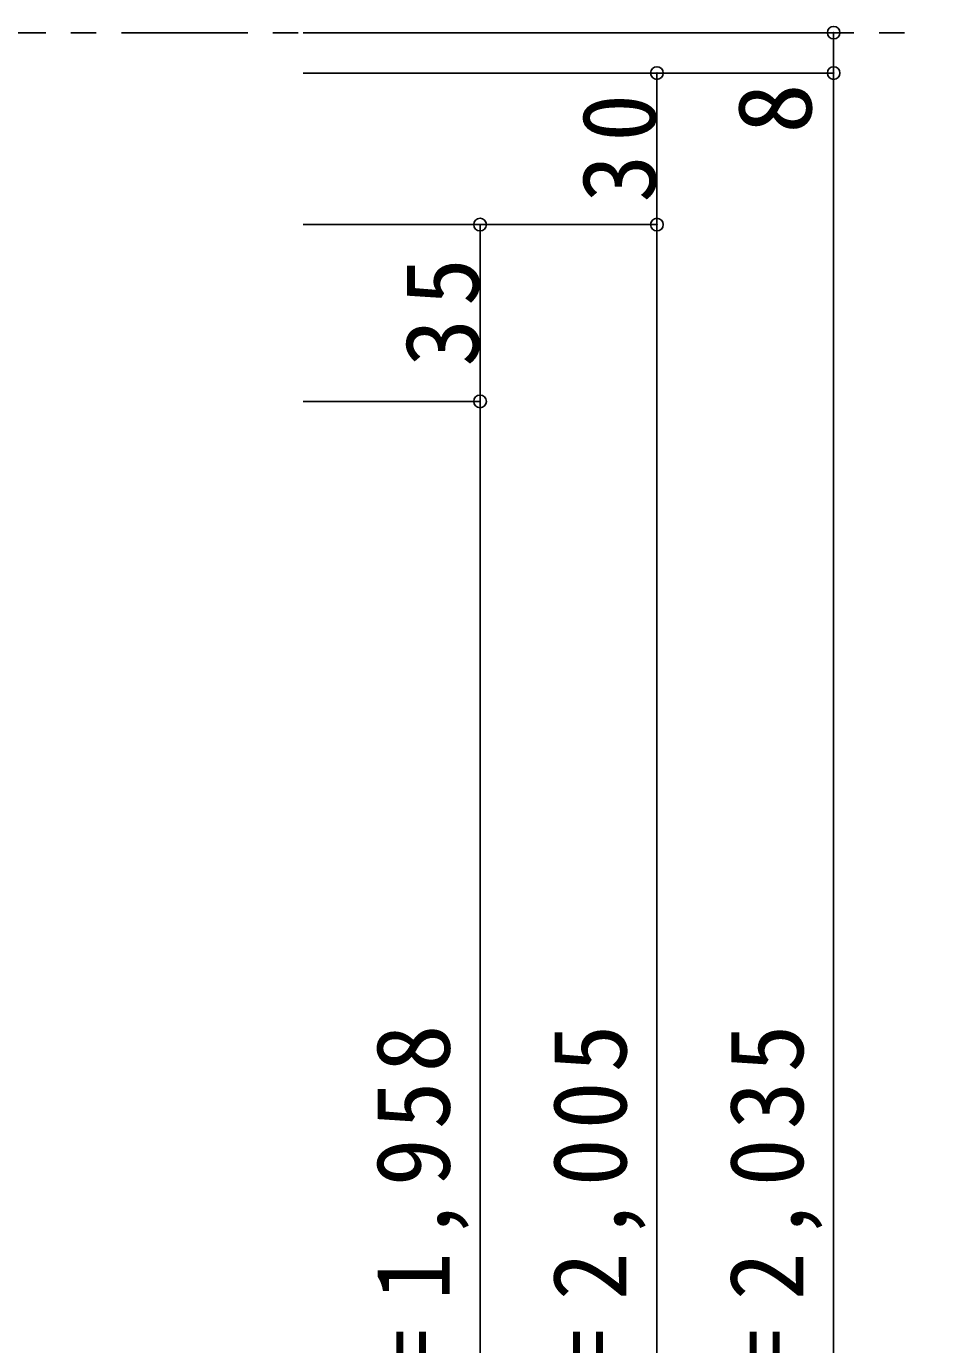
# Model space of a CAD drawing. Units: millimetres at full size, sheet at 1:5; details may follow other scales. Extents: x -973 to 977, y -718 to 696.
# Drawn here: x -634.8 to -456, y -312.2 to -51.2 of the extents above; entities that cross this region are included whole.
import ezdxf
from ezdxf.enums import TextEntityAlignment as Align

# ---------------------------------------------------------------- set-up
doc = ezdxf.new("R2010")
doc.units = ezdxf.units.MM
doc.header["$LTSCALE"] = 5
doc.header["$PDMODE"] = 32
doc.header["$PDSIZE"] = 2.5
doc.linetypes.add('CHAIN1', pattern=[8, 5, -1, 1, -1])
doc.layers.add('0-1_通り芯', color=4, linetype='CHAIN1')
doc.layers.add('0-B_寸法', color=7, linetype='Continuous')
doc.styles.add('ＭＳ ゴシック', font='')
doc.styles.get('ＭＳ ゴシック').set_extended_font_data('MS Gothic')

msp = doc.modelspace()

# ---------------------------------------------------------------- linework, layer by layer
at = {"layer": '0-1_通り芯'}
msp.add_line((-855.997, -52.5), (-455.997, -52.5), dxfattribs=at)
at = {"layer": '0-B_寸法', "color": 4}
for p, q in [((-474.997, -52.5), (-579.997, -52.5)), ((-474.997, -60.5), (-474.997, -52.5)), ((-474.997, -60.5), (-579.997, -60.5)), ((-509.997, -90.5), (-509.997, -60.5)), ((-474.997, -555.5), (-474.997, -60.5)), ((-509.997, -90.5), (-579.997, -90.5)), ((-544.997, -90.5), (-544.997, -543.5)), ((-509.997, -555.5), (-509.997, -90.5)), ((-544.997, -125.5), (-579.997, -125.5))]:
    msp.add_line(p, q, dxfattribs=at)
at = {"layer": '0-B_寸法'}
for p in [(-474.997, -52.5), (-509.997, -60.5), (-474.997, -60.5), (-544.997, -90.5), (-509.997, -90.5), (-544.997, -125.5)]:
    msp.add_point(p, dxfattribs=at)

# ---------------------------------------------------------------- texts
at = {"layer": '0-B_寸法', "style": 'ＭＳ ゴシック'}
msp.add_text('8', height=14.66, rotation=90, dxfattribs=at).set_placement((-474.997, -72.5), align=Align.BOTTOM_LEFT)
at = {"layer": '0-B_寸法', "char_height": 14.66, "attachment_point": 7, "rotation": 90, "style": 'ＭＳ ゴシック'}
for s, insert in [('\\T1.27;\\W0.95;30', (-509.997, -86.125)), ('\\T1.27;\\W0.95;35', (-544.997, -118.625)), ('\\T1.19;\\W0.95;ＤＨ＝1,958', (-547.227, -371.25)), ('\\T1.19;\\W0.95;枠内＝2,005', (-512.227, -371.25)), ('\\T1.19;\\W0.95;枠外＝2,035', (-477.227, -371.25))]:
    msp.add_mtext(s, dxfattribs=dict(at, insert=insert))

doc.saveas('drawing.dxf')
